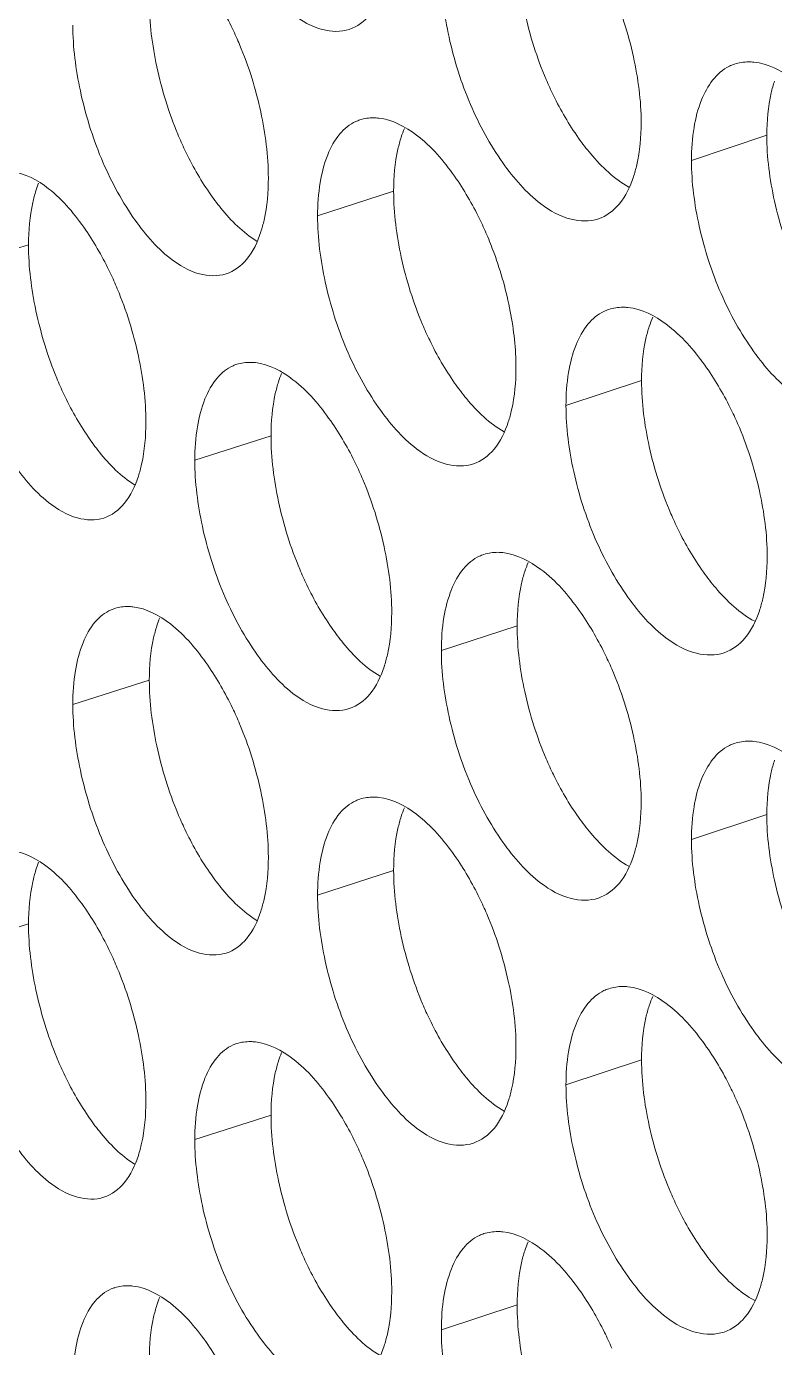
# Model space of a CAD drawing. Header units: millimetres. Extents: x 1177 to 4147, y 93 to 2194.
# Drawn here: x 2505.18 to 2513.85, y 917.06 to 932.37 of the extents above; entities that cross this region are included whole.
import ezdxf

# ---------------------------------------------------------------- set-up
doc = ezdxf.new("R2010")
doc.units = ezdxf.units.MM
doc.header["$LTSCALE"] = 0.1
doc.layers.get('0').update_dxf_attribs({"lineweight": 13})
doc.layers.add('标注', color=251, linetype='Continuous', lineweight=9)

# ---------------------------------------------------------------- blocks, each defined once
blk = doc.blocks.new('02')
at = {"layer": '标注'}
for p, q in [((4360.218, 921.429), (4358.971, 921.012)), ((4354.039, 920.5), (4352.78, 920.092)), ((4347.992, 919.615), (4346.722, 919.216)), ((4358.144, 917.364), (4356.893, 916.951)), ((4352.008, 916.45), (4350.746, 916.045)), ((4356.084, 913.305), (4354.829, 912.894)), ((4349.993, 912.405), (4348.726, 912.003)), ((4349.993, 912.405), (4348.726, 912.003)), ((4360.218, 910.179), (4358.971, 909.762)), ((4354.039, 909.25), (4352.78, 908.842)), ((4354.039, 909.25), (4352.78, 908.842)), ((4347.992, 908.365), (4346.722, 907.966)), ((4358.144, 906.114), (4356.893, 905.701)), ((4358.144, 906.114), (4356.893, 905.701)), ((4352.008, 905.2), (4350.746, 904.795)), ((4356.084, 902.055), (4354.829, 901.644))]:
    blk.add_line(p, q, dxfattribs=at)
for centre, radius, start, end in [((4359.904, 921.943), 0.699, 108.5345, 115.9025), ((4353.688, 921.045), 0.67, 108.0096, 114.2633), ((4355.89, 920.838), 1.814, 157.2003, 162.034), ((4349.877, 919.95), 1.849, 158.192, 162.3487), ((4350.072, 917.425), 5.992, 20.0336, 23.1528), ((4357.817, 917.889), 0.689, 108.3587, 115.3644), ((4351.646, 917.006), 0.661, 107.8363, 113.7), ((4353.87, 916.787), 1.825, 157.5283, 162.138), ((4355.745, 913.84), 0.68, 108.1838, 114.818), ((4349.619, 912.971), 0.651, 107.6638, 113.1281), ((4349.619, 912.971), 0.651, 107.6638, 113.1281), ((4351.866, 912.741), 1.837, 157.8589, 162.2429), ((4351.866, 912.741), 1.837, 157.8589, 162.2429), ((4359.904, 910.693), 0.699, 108.5345, 115.9025), ((4353.688, 909.795), 0.67, 108.0096, 114.2633), ((4353.688, 909.795), 0.67, 108.0096, 114.2633), ((4355.89, 909.588), 1.814, 157.2003, 162.034), ((4355.89, 909.588), 1.814, 157.2003, 162.034), ((4349.877, 908.7), 1.849, 158.192, 162.3487), ((4357.817, 906.639), 0.689, 108.3587, 115.3644), ((4357.817, 906.639), 0.689, 108.3587, 115.3644), ((4351.646, 905.756), 0.661, 107.8363, 113.7), ((4353.87, 905.537), 1.825, 157.5283, 162.138), ((4355.745, 902.59), 0.68, 108.1838, 114.818), ((4349.619, 901.721), 0.651, 107.6638, 113.1281), ((4351.866, 901.491), 1.837, 157.8589, 162.2429)]:
    blk.add_arc(centre, radius, start, end, dxfattribs=at)
for points, knots in [([(4356.084, 924.555), (4356.084, 924.189), (4356.183, 923.433), (4356.412, 922.708), (4356.565, 922.35)], [0, 0, 0, 0, 0.484378, 1, 1, 1, 1]), ([(4354.829, 924.144), (4354.829, 923.778), (4354.929, 923.022), (4355.269, 921.944), (4355.781, 921.001), (4356.232, 920.478), (4356.479, 920.291)], [0, 0, 0, 0, 0.255252, 0.52708, 0.784259, 1, 1, 1, 1]), ([(4351.488, 922.929), (4351.451, 923.017), (4351.299, 923.354), (4351.116, 923.676), (4350.96, 923.901)], [0, 0, 0, 0, 0.260034, 1, 1, 1, 1]), ([(4353.305, 923.182), (4353.437, 923.225), (4353.698, 923.425), (4353.828, 923.714), (4353.881, 923.876)], [0, 0, 0, 0, 0.448356, 1, 1, 1, 1]), ([(4349.993, 923.655), (4349.993, 923.289), (4350.09, 922.533), (4350.314, 921.806), (4350.464, 921.447)], [0, 0, 0, 0, 0.484494, 1, 1, 1, 1]), ([(4358.138, 921.637), (4358.138, 922.003), (4358.037, 922.758), (4357.806, 923.482), (4357.651, 923.84)], [0, 0, 0, 0, 0.484204, 1, 1, 1, 1]), ([(4352.372, 923.434), (4352.517, 923.322), (4352.81, 923.148), (4353.164, 923.136), (4353.305, 923.182)], [0, 0, 0, 0, 0.552941, 1, 1, 1, 1]), ([(4348.726, 923.253), (4348.726, 922.887), (4348.824, 922.131), (4349.157, 921.051), (4349.657, 920.105), (4350.098, 919.578), (4350.341, 919.388)], [0, 0, 0, 0, 0.255833, 0.528153, 0.785258, 1, 1, 1, 1]), ([(4351.964, 920.723), (4351.964, 921.089), (4351.866, 921.845), (4351.639, 922.57), (4351.488, 922.929)], [0, 0, 0, 0, 0.484321, 1, 1, 1, 1]), ([(4359.598, 922.572), (4359.381, 922.466), (4359.133, 922.096), (4358.996, 921.537), (4358.971, 921.194), (4358.971, 921.012)], [0, 0, 0, 0, 0.415426, 0.686428, 1, 1, 1, 1]), ([(4360.004, 922.639), (4359.976, 922.642), (4359.867, 922.647), (4359.758, 922.631), (4359.681, 922.606)], [0, 0, 0, 0, 0.258783, 1, 1, 1, 1]), ([(4361.287, 921.686), (4361.104, 921.938), (4360.746, 922.353), (4360.235, 922.615), (4360.004, 922.639)], [0, 0, 0, 0, 0.572175, 1, 1, 1, 1]), ([(4356.565, 922.35), (4356.603, 922.262), (4356.757, 921.926), (4356.943, 921.605), (4357.101, 921.382)], [0, 0, 0, 0, 0.259878, 1, 1, 1, 1]), ([(4360.347, 922.327), (4360.325, 922.262), (4360.245, 921.969), (4360.218, 921.663), (4360.218, 921.429)], [0, 0, 0, 0, 0.22686, 1, 1, 1, 1]), ([(4353.791, 921.712), (4353.764, 921.715), (4353.66, 921.721), (4353.554, 921.707), (4353.481, 921.683)], [0, 0, 0, 0, 0.25889, 1, 1, 1, 1]), ([(4355.047, 920.75), (4354.868, 921.003), (4354.52, 921.418), (4354.018, 921.686), (4353.791, 921.712)], [0, 0, 0, 0, 0.574346, 1, 1, 1, 1]), ([(4350.464, 921.447), (4350.501, 921.358), (4350.651, 921.022), (4350.833, 920.7), (4350.988, 920.476)], [0, 0, 0, 0, 0.260144, 1, 1, 1, 1]), ([(4353.413, 921.656), (4353.311, 921.61), (4353.114, 921.448), (4352.922, 921.087), (4352.804, 920.622), (4352.78, 920.277), (4352.78, 920.092)], [0, 0, 0, 0, 0.190641, 0.415947, 0.685903, 1, 1, 1, 1]), ([(4358.009, 920.74), (4358.031, 920.805), (4358.111, 921.097), (4358.138, 921.403), (4358.138, 921.637)], [0, 0, 0, 0, 0.226796, 1, 1, 1, 1]), ([(4354.165, 921.397), (4354.143, 921.332), (4354.065, 921.039), (4354.039, 920.734), (4354.039, 920.5)], [0, 0, 0, 0, 0.226444, 1, 1, 1, 1]), ([(4357.101, 921.382), (4357.164, 921.293), (4357.401, 920.984), (4357.691, 920.705), (4357.935, 920.57)], [0, 0, 0, 0, 0.282461, 1, 1, 1, 1]), ([(4360.218, 921.429), (4360.218, 921.063), (4360.319, 920.307), (4360.551, 919.584), (4360.707, 919.226)], [0, 0, 0, 0, 0.484301, 1, 1, 1, 1]), ([(4358.971, 921.012), (4358.971, 920.646), (4359.072, 919.89), (4359.418, 918.813), (4359.938, 917.873), (4360.395, 917.352), (4360.644, 917.167)], [0, 0, 0, 0, 0.254863, 0.526363, 0.783591, 1, 1, 1, 1]), ([(4348.939, 919.858), (4348.766, 920.111), (4348.428, 920.527), (4347.935, 920.801), (4347.711, 920.828)], [0, 0, 0, 0, 0.576575, 1, 1, 1, 1]), ([(4351.839, 919.827), (4351.86, 919.892), (4351.939, 920.184), (4351.964, 920.489), (4351.964, 920.723)], [0, 0, 0, 0, 0.22638, 1, 1, 1, 1]), ([(4355.582, 919.781), (4355.544, 919.869), (4355.391, 920.205), (4355.204, 920.527), (4355.047, 920.75)], [0, 0, 0, 0, 0.259857, 1, 1, 1, 1]), ([(4357.429, 920.044), (4357.562, 920.088), (4357.824, 920.288), (4357.956, 920.578), (4358.009, 920.74)], [0, 0, 0, 0, 0.450132, 1, 1, 1, 1]), ([(4348.115, 920.511), (4348.095, 920.446), (4348.017, 920.153), (4347.992, 919.848), (4347.992, 919.615)], [0, 0, 0, 0, 0.226033, 1, 1, 1, 1]), ([(4350.988, 920.476), (4351.048, 920.389), (4351.271, 920.088), (4351.543, 919.815), (4351.774, 919.675)], [0, 0, 0, 0, 0.281645, 1, 1, 1, 1]), ([(4354.039, 920.5), (4354.039, 920.134), (4354.138, 919.378), (4354.365, 918.653), (4354.517, 918.294)], [0, 0, 0, 0, 0.484416, 1, 1, 1, 1]), ([(4356.479, 920.291), (4356.627, 920.179), (4356.927, 920.005), (4357.286, 919.997), (4357.429, 920.044)], [0, 0, 0, 0, 0.551821, 1, 1, 1, 1]), ([(4352.78, 920.092), (4352.78, 919.726), (4352.879, 918.97), (4353.217, 917.892), (4353.725, 916.948), (4354.173, 916.423), (4354.418, 916.235)], [0, 0, 0, 0, 0.255445, 0.527438, 0.784592, 1, 1, 1, 1]), ([(4349.463, 918.885), (4349.427, 918.974), (4349.276, 919.31), (4349.094, 919.633), (4348.939, 919.858)], [0, 0, 0, 0, 0.260123, 1, 1, 1, 1]), ([(4351.265, 919.133), (4351.396, 919.175), (4351.657, 919.375), (4351.786, 919.664), (4351.839, 919.827)], [0, 0, 0, 0, 0.447449, 1, 1, 1, 1]), ([(4347.992, 919.615), (4347.992, 919.248), (4348.089, 918.492), (4348.311, 917.765), (4348.46, 917.405)], [0, 0, 0, 0, 0.484532, 1, 1, 1, 1]), ([(4356.065, 917.577), (4356.065, 917.89), (4355.991, 918.537), (4355.817, 919.163), (4355.702, 919.478)], [0, 0, 0, 0, 0.482715, 1, 1, 1, 1]), ([(4350.341, 919.388), (4350.484, 919.276), (4350.774, 919.102), (4351.125, 919.088), (4351.265, 919.133)], [0, 0, 0, 0, 0.553517, 1, 1, 1, 1]), ([(4346.722, 919.216), (4346.722, 918.849), (4346.819, 918.093), (4347.149, 917.013), (4347.646, 916.066), (4348.084, 915.537), (4348.324, 915.347)], [0, 0, 0, 0, 0.256026, 0.528509, 0.78559, 1, 1, 1, 1]), ([(4349.936, 916.678), (4349.936, 917.044), (4349.838, 917.8), (4349.614, 918.525), (4349.463, 918.885)], [0, 0, 0, 0, 0.48436, 1, 1, 1, 1]), ([(4357.522, 918.512), (4357.42, 918.463), (4357.225, 918.299), (4357.034, 917.938), (4356.916, 917.476), (4356.893, 917.134), (4356.893, 916.951)], [0, 0, 0, 0, 0.192296, 0.418401, 0.687759, 1, 1, 1, 1]), ([(4357.918, 918.575), (4357.89, 918.578), (4357.784, 918.584), (4357.675, 918.568), (4357.6, 918.543)], [0, 0, 0, 0, 0.258817, 1, 1, 1, 1]), ([(4359.192, 917.619), (4359.011, 917.871), (4358.656, 918.287), (4358.148, 918.551), (4357.918, 918.575)], [0, 0, 0, 0, 0.572892, 1, 1, 1, 1]), ([(4354.517, 918.294), (4354.554, 918.206), (4354.707, 917.87), (4354.891, 917.549), (4355.048, 917.325)], [0, 0, 0, 0, 0.259967, 1, 1, 1, 1]), ([(4358.272, 918.262), (4358.25, 918.197), (4358.17, 917.904), (4358.144, 917.599), (4358.144, 917.364)], [0, 0, 0, 0, 0.226721, 1, 1, 1, 1]), ([(4351.381, 917.611), (4351.278, 917.566), (4351.081, 917.405), (4350.888, 917.043), (4350.769, 916.577), (4350.746, 916.231), (4350.746, 916.045)], [0, 0, 0, 0, 0.1898, 0.414696, 0.684955, 1, 1, 1, 1]), ([(4351.749, 917.662), (4351.723, 917.665), (4351.62, 917.672), (4351.516, 917.658), (4351.444, 917.635)], [0, 0, 0, 0, 0.258928, 1, 1, 1, 1]), ([(4352.996, 916.698), (4352.819, 916.951), (4352.475, 917.366), (4351.975, 917.636), (4351.749, 917.662)], [0, 0, 0, 0, 0.575082, 1, 1, 1, 1]), ([(4355.938, 916.681), (4355.959, 916.746), (4356.039, 917.038), (4356.065, 917.343), (4356.065, 917.577)], [0, 0, 0, 0, 0.226657, 1, 1, 1, 1]), ([(4359.735, 916.653), (4359.697, 916.741), (4359.541, 917.076), (4359.352, 917.397), (4359.192, 917.619)], [0, 0, 0, 0, 0.259679, 1, 1, 1, 1]), ([(4348.46, 917.405), (4348.496, 917.317), (4348.645, 916.98), (4348.826, 916.658), (4348.98, 916.433)], [0, 0, 0, 0, 0.260232, 1, 1, 1, 1]), ([(4352.133, 917.347), (4352.112, 917.282), (4352.034, 916.989), (4352.008, 916.684), (4352.008, 916.45)], [0, 0, 0, 0, 0.226307, 1, 1, 1, 1]), ([(4355.048, 917.325), (4355.111, 917.236), (4355.343, 916.931), (4355.627, 916.654), (4355.867, 916.517)], [0, 0, 0, 0, 0.282202, 1, 1, 1, 1]), ([(4358.144, 917.364), (4358.144, 916.998), (4358.244, 916.243), (4358.474, 915.519), (4358.629, 915.161)], [0, 0, 0, 0, 0.484339, 1, 1, 1, 1]), ([(4356.893, 916.951), (4356.893, 916.585), (4356.993, 915.829), (4357.336, 914.751), (4357.852, 913.809), (4358.306, 913.287), (4358.554, 913.101)], [0, 0, 0, 0, 0.255058, 0.526721, 0.783925, 1, 1, 1, 1]), ([(4349.811, 915.782), (4349.832, 915.847), (4349.911, 916.139), (4349.936, 916.444), (4349.936, 916.678)], [0, 0, 0, 0, 0.226242, 1, 1, 1, 1]), ([(4353.528, 915.728), (4353.49, 915.816), (4353.338, 916.152), (4353.153, 916.474), (4352.996, 916.698)], [0, 0, 0, 0, 0.259945, 1, 1, 1, 1]), ([(4355.359, 915.986), (4355.492, 916.029), (4355.754, 916.229), (4355.884, 916.519), (4355.938, 916.681)], [0, 0, 0, 0, 0.449251, 1, 1, 1, 1]), ([(4360.225, 914.451), (4360.225, 914.817), (4360.123, 915.572), (4359.891, 916.296), (4359.735, 916.653)], [0, 0, 0, 0, 0.484165, 1, 1, 1, 1]), ([(4348.98, 916.433), (4349.038, 916.347), (4349.258, 916.049), (4349.523, 915.778), (4349.749, 915.637)], [0, 0, 0, 0, 0.281347, 1, 1, 1, 1]), ([(4352.008, 916.45), (4352.008, 916.084), (4352.107, 915.328), (4352.332, 914.602), (4352.483, 914.243)], [0, 0, 0, 0, 0.484455, 1, 1, 1, 1]), ([(4354.418, 916.235), (4354.565, 916.123), (4354.861, 915.949), (4355.217, 915.939), (4355.359, 915.986)], [0, 0, 0, 0, 0.552376, 1, 1, 1, 1]), ([(4350.746, 916.045), (4350.746, 915.679), (4350.844, 914.923), (4351.18, 913.844), (4351.684, 912.899), (4352.128, 912.373), (4352.372, 912.184)], [0, 0, 0, 0, 0.255639, 0.527795, 0.784925, 1, 1, 1, 1]), ([(4349.24, 915.089), (4349.371, 915.131), (4349.632, 915.331), (4349.759, 915.62), (4349.811, 915.782)], [0, 0, 0, 0, 0.446528, 1, 1, 1, 1]), ([(4354.007, 913.523), (4354.007, 913.889), (4353.908, 914.644), (4353.68, 915.369), (4353.528, 915.728)], [0, 0, 0, 0, 0.484282, 1, 1, 1, 1]), ([(4348.324, 915.347), (4348.466, 915.235), (4348.753, 915.06), (4349.101, 915.045), (4349.24, 915.089)], [0, 0, 0, 0, 0.554103, 1, 1, 1, 1]), ([(4358.629, 915.161), (4358.667, 915.073), (4358.821, 914.737), (4359.009, 914.417), (4359.168, 914.194)], [0, 0, 0, 0, 0.259789, 1, 1, 1, 1]), ([(4355.46, 914.457), (4355.358, 914.409), (4355.162, 914.246), (4354.971, 913.885), (4354.852, 913.421), (4354.829, 913.078), (4354.829, 912.894)], [0, 0, 0, 0, 0.191473, 0.417182, 0.686837, 1, 1, 1, 1]), ([(4355.847, 914.516), (4355.82, 914.519), (4355.714, 914.525), (4355.608, 914.51), (4355.533, 914.486)], [0, 0, 0, 0, 0.258853, 1, 1, 1, 1]), ([(4357.112, 913.557), (4356.932, 913.81), (4356.581, 914.225), (4356.076, 914.491), (4355.847, 914.516)], [0, 0, 0, 0, 0.573616, 1, 1, 1, 1]), ([(4360.096, 913.554), (4360.118, 913.619), (4360.198, 913.912), (4360.225, 914.217), (4360.225, 914.451)], [0, 0, 0, 0, 0.226935, 1, 1, 1, 1]), ([(4352.483, 914.243), (4352.52, 914.155), (4352.671, 913.819), (4352.855, 913.497), (4353.01, 913.273)], [0, 0, 0, 0, 0.260055, 1, 1, 1, 1]), ([(4356.211, 914.202), (4356.189, 914.137), (4356.11, 913.844), (4356.084, 913.539), (4356.084, 913.305)], [0, 0, 0, 0, 0.226582, 1, 1, 1, 1]), ([(4359.168, 914.194), (4359.233, 914.104), (4359.473, 913.792), (4359.769, 913.512), (4360.019, 913.378)], [0, 0, 0, 0, 0.282708, 1, 1, 1, 1]), ([(4349.363, 913.57), (4349.26, 913.526), (4349.062, 913.366), (4348.869, 913.005), (4348.75, 912.537), (4348.726, 912.19), (4348.726, 912.003)], [0, 0, 0, 0, 0.188951, 0.413428, 0.683995, 1, 1, 1, 1]), ([(4349.363, 913.57), (4349.26, 913.526), (4349.062, 913.366), (4348.869, 913.005), (4348.75, 912.537), (4348.726, 912.19), (4348.726, 912.003)], [0, 0, 0, 0, 0.188951, 0.413428, 0.683995, 1, 1, 1, 1]), ([(4349.722, 913.618), (4349.696, 913.621), (4349.595, 913.628), (4349.493, 913.614), (4349.421, 913.592)], [0, 0, 0, 0, 0.258969, 1, 1, 1, 1]), ([(4349.722, 913.618), (4349.696, 913.621), (4349.595, 913.628), (4349.493, 913.614), (4349.421, 913.592)], [0, 0, 0, 0, 0.258969, 1, 1, 1, 1]), ([(4350.96, 912.651), (4350.785, 912.903), (4350.444, 913.319), (4349.948, 913.591), (4349.722, 913.618)], [0, 0, 0, 0, 0.575826, 1, 1, 1, 1]), ([(4350.96, 912.651), (4350.785, 912.903), (4350.444, 913.319), (4349.948, 913.591), (4349.722, 913.618)], [0, 0, 0, 0, 0.575826, 1, 1, 1, 1]), ([(4353.881, 912.626), (4353.902, 912.691), (4353.981, 912.984), (4354.007, 913.289), (4354.007, 913.523)], [0, 0, 0, 0, 0.226518, 1, 1, 1, 1]), ([(4357.651, 912.59), (4357.613, 912.678), (4357.458, 913.013), (4357.271, 913.334), (4357.112, 913.557)], [0, 0, 0, 0, 0.259768, 1, 1, 1, 1]), ([(4359.513, 912.857), (4359.646, 912.902), (4359.909, 913.102), (4360.042, 913.392), (4360.096, 913.554)], [0, 0, 0, 0, 0.451001, 1, 1, 1, 1]), ([(4350.117, 913.302), (4350.096, 913.236), (4350.018, 912.944), (4349.993, 912.639), (4349.993, 912.405)], [0, 0, 0, 0, 0.226169, 1, 1, 1, 1]), ([(4350.117, 913.302), (4350.096, 913.236), (4350.018, 912.944), (4349.993, 912.639), (4349.993, 912.405)], [0, 0, 0, 0, 0.226169, 1, 1, 1, 1]), ([(4353.01, 913.273), (4353.072, 913.185), (4353.3, 912.882), (4353.577, 912.607), (4353.813, 912.468)], [0, 0, 0, 0, 0.28193, 1, 1, 1, 1]), ([(4356.084, 913.305), (4356.084, 912.939), (4356.183, 912.183), (4356.412, 911.458), (4356.565, 911.1)], [0, 0, 0, 0, 0.484378, 1, 1, 1, 1]), ([(4358.554, 913.101), (4358.704, 912.989), (4359.007, 912.816), (4359.369, 912.809), (4359.513, 912.857)], [0, 0, 0, 0, 0.551276, 1, 1, 1, 1]), ([(4354.829, 912.894), (4354.829, 912.528), (4354.929, 911.772), (4355.269, 910.694), (4355.781, 909.751), (4356.232, 909.228), (4356.479, 909.041)], [0, 0, 0, 0, 0.255252, 0.52708, 0.784259, 1, 1, 1, 1]), ([(4351.488, 911.679), (4351.451, 911.767), (4351.299, 912.104), (4351.116, 912.426), (4350.96, 912.651)], [0, 0, 0, 0, 0.260034, 1, 1, 1, 1]), ([(4351.488, 911.679), (4351.451, 911.767), (4351.299, 912.104), (4351.116, 912.426), (4350.96, 912.651)], [0, 0, 0, 0, 0.260034, 1, 1, 1, 1]), ([(4353.305, 911.932), (4353.437, 911.975), (4353.698, 912.175), (4353.828, 912.464), (4353.881, 912.626)], [0, 0, 0, 0, 0.448356, 1, 1, 1, 1]), ([(4358.138, 910.387), (4358.138, 910.753), (4358.037, 911.508), (4357.806, 912.232), (4357.651, 912.59)], [0, 0, 0, 0, 0.484204, 1, 1, 1, 1]), ([(4349.993, 912.405), (4349.993, 912.039), (4350.09, 911.283), (4350.314, 910.556), (4350.464, 910.197)], [0, 0, 0, 0, 0.484494, 1, 1, 1, 1]), ([(4349.993, 912.405), (4349.993, 912.039), (4350.09, 911.283), (4350.314, 910.556), (4350.464, 910.197)], [0, 0, 0, 0, 0.484494, 1, 1, 1, 1]), ([(4352.372, 912.184), (4352.517, 912.072), (4352.81, 911.898), (4353.164, 911.886), (4353.305, 911.932)], [0, 0, 0, 0, 0.552941, 1, 1, 1, 1]), ([(4348.726, 912.003), (4348.726, 911.637), (4348.824, 910.881), (4349.157, 909.801), (4349.657, 908.855), (4350.098, 908.328), (4350.341, 908.138)], [0, 0, 0, 0, 0.255833, 0.528153, 0.785258, 1, 1, 1, 1]), ([(4348.726, 912.003), (4348.726, 911.637), (4348.824, 910.881), (4349.157, 909.801), (4349.657, 908.855), (4350.098, 908.328), (4350.341, 908.138)], [0, 0, 0, 0, 0.255833, 0.528153, 0.785258, 1, 1, 1, 1]), ([(4351.964, 909.473), (4351.964, 909.839), (4351.866, 910.595), (4351.639, 911.32), (4351.488, 911.679)], [0, 0, 0, 0, 0.484321, 1, 1, 1, 1]), ([(4351.964, 909.473), (4351.964, 909.839), (4351.866, 910.595), (4351.639, 911.32), (4351.488, 911.679)], [0, 0, 0, 0, 0.484321, 1, 1, 1, 1]), ([(4360.004, 911.389), (4359.976, 911.392), (4359.867, 911.397), (4359.758, 911.381), (4359.681, 911.356)], [0, 0, 0, 0, 0.258783, 1, 1, 1, 1]), ([(4361.287, 910.436), (4361.104, 910.688), (4360.746, 911.103), (4360.235, 911.365), (4360.004, 911.389)], [0, 0, 0, 0, 0.572175, 1, 1, 1, 1]), ([(4359.598, 911.322), (4359.381, 911.216), (4359.133, 910.846), (4358.996, 910.287), (4358.971, 909.944), (4358.971, 909.762)], [0, 0, 0, 0, 0.415426, 0.686428, 1, 1, 1, 1]), ([(4356.565, 911.1), (4356.603, 911.012), (4356.757, 910.676), (4356.943, 910.355), (4357.101, 910.132)], [0, 0, 0, 0, 0.259878, 1, 1, 1, 1]), ([(4360.347, 911.077), (4360.325, 911.012), (4360.245, 910.719), (4360.218, 910.413), (4360.218, 910.179)], [0, 0, 0, 0, 0.22686, 1, 1, 1, 1]), ([(4353.413, 910.406), (4353.311, 910.36), (4353.114, 910.198), (4352.922, 909.837), (4352.804, 909.372), (4352.78, 909.027), (4352.78, 908.842)], [0, 0, 0, 0, 0.190641, 0.415947, 0.685903, 1, 1, 1, 1]), ([(4353.413, 910.406), (4353.311, 910.36), (4353.114, 910.198), (4352.922, 909.837), (4352.804, 909.372), (4352.78, 909.027), (4352.78, 908.842)], [0, 0, 0, 0, 0.190641, 0.415947, 0.685903, 1, 1, 1, 1]), ([(4353.791, 910.462), (4353.764, 910.465), (4353.66, 910.471), (4353.554, 910.457), (4353.481, 910.433)], [0, 0, 0, 0, 0.25889, 1, 1, 1, 1]), ([(4353.791, 910.462), (4353.764, 910.465), (4353.66, 910.471), (4353.554, 910.457), (4353.481, 910.433)], [0, 0, 0, 0, 0.25889, 1, 1, 1, 1]), ([(4355.047, 909.5), (4354.868, 909.753), (4354.52, 910.168), (4354.018, 910.436), (4353.791, 910.462)], [0, 0, 0, 0, 0.574346, 1, 1, 1, 1]), ([(4355.047, 909.5), (4354.868, 909.753), (4354.52, 910.168), (4354.018, 910.436), (4353.791, 910.462)], [0, 0, 0, 0, 0.574346, 1, 1, 1, 1]), ([(4358.009, 909.49), (4358.031, 909.555), (4358.111, 909.847), (4358.138, 910.153), (4358.138, 910.387)], [0, 0, 0, 0, 0.226796, 1, 1, 1, 1]), ([(4350.464, 910.197), (4350.501, 910.108), (4350.651, 909.772), (4350.833, 909.45), (4350.988, 909.226)], [0, 0, 0, 0, 0.260144, 1, 1, 1, 1]), ([(4350.464, 910.197), (4350.501, 910.108), (4350.651, 909.772), (4350.833, 909.45), (4350.988, 909.226)], [0, 0, 0, 0, 0.260144, 1, 1, 1, 1]), ([(4354.165, 910.147), (4354.143, 910.082), (4354.065, 909.789), (4354.039, 909.484), (4354.039, 909.25)], [0, 0, 0, 0, 0.226444, 1, 1, 1, 1]), ([(4354.165, 910.147), (4354.143, 910.082), (4354.065, 909.789), (4354.039, 909.484), (4354.039, 909.25)], [0, 0, 0, 0, 0.226444, 1, 1, 1, 1]), ([(4357.101, 910.132), (4357.164, 910.043), (4357.401, 909.734), (4357.691, 909.455), (4357.935, 909.32)], [0, 0, 0, 0, 0.282461, 1, 1, 1, 1]), ([(4360.218, 910.179), (4360.218, 909.813), (4360.319, 909.057), (4360.551, 908.334), (4360.707, 907.976)], [0, 0, 0, 0, 0.484301, 1, 1, 1, 1]), ([(4358.971, 909.762), (4358.971, 909.396), (4359.072, 908.64), (4359.418, 907.563), (4359.938, 906.623), (4360.395, 906.102), (4360.644, 905.917)], [0, 0, 0, 0, 0.254863, 0.526363, 0.783591, 1, 1, 1, 1]), ([(4348.939, 908.608), (4348.766, 908.861), (4348.428, 909.277), (4347.935, 909.551), (4347.711, 909.578)], [0, 0, 0, 0, 0.576575, 1, 1, 1, 1]), ([(4351.839, 908.577), (4351.86, 908.642), (4351.939, 908.934), (4351.964, 909.239), (4351.964, 909.473)], [0, 0, 0, 0, 0.22638, 1, 1, 1, 1]), ([(4351.839, 908.577), (4351.86, 908.642), (4351.939, 908.934), (4351.964, 909.239), (4351.964, 909.473)], [0, 0, 0, 0, 0.22638, 1, 1, 1, 1]), ([(4355.582, 908.531), (4355.544, 908.619), (4355.391, 908.955), (4355.204, 909.277), (4355.047, 909.5)], [0, 0, 0, 0, 0.259857, 1, 1, 1, 1]), ([(4355.582, 908.531), (4355.544, 908.619), (4355.391, 908.955), (4355.204, 909.277), (4355.047, 909.5)], [0, 0, 0, 0, 0.259857, 1, 1, 1, 1]), ([(4357.429, 908.794), (4357.562, 908.838), (4357.824, 909.038), (4357.956, 909.328), (4358.009, 909.49)], [0, 0, 0, 0, 0.450132, 1, 1, 1, 1]), ([(4348.115, 909.261), (4348.095, 909.196), (4348.017, 908.903), (4347.992, 908.598), (4347.992, 908.365)], [0, 0, 0, 0, 0.226033, 1, 1, 1, 1]), ([(4350.988, 909.226), (4351.048, 909.139), (4351.271, 908.838), (4351.543, 908.565), (4351.774, 908.425)], [0, 0, 0, 0, 0.281645, 1, 1, 1, 1]), ([(4350.988, 909.226), (4351.048, 909.139), (4351.271, 908.838), (4351.543, 908.565), (4351.774, 908.425)], [0, 0, 0, 0, 0.281645, 1, 1, 1, 1]), ([(4354.039, 909.25), (4354.039, 908.884), (4354.138, 908.128), (4354.365, 907.403), (4354.517, 907.044)], [0, 0, 0, 0, 0.484416, 1, 1, 1, 1]), ([(4354.039, 909.25), (4354.039, 908.884), (4354.138, 908.128), (4354.365, 907.403), (4354.517, 907.044)], [0, 0, 0, 0, 0.484416, 1, 1, 1, 1]), ([(4356.479, 909.041), (4356.627, 908.929), (4356.927, 908.755), (4357.286, 908.747), (4357.429, 908.794)], [0, 0, 0, 0, 0.551821, 1, 1, 1, 1]), ([(4352.78, 908.842), (4352.78, 908.476), (4352.879, 907.72), (4353.217, 906.642), (4353.725, 905.698), (4354.173, 905.173), (4354.418, 904.985)], [0, 0, 0, 0, 0.255445, 0.527438, 0.784592, 1, 1, 1, 1]), ([(4352.78, 908.842), (4352.78, 908.476), (4352.879, 907.72), (4353.217, 906.642), (4353.725, 905.698), (4354.173, 905.173), (4354.418, 904.985)], [0, 0, 0, 0, 0.255445, 0.527438, 0.784592, 1, 1, 1, 1]), ([(4349.463, 907.635), (4349.427, 907.724), (4349.276, 908.06), (4349.094, 908.383), (4348.939, 908.608)], [0, 0, 0, 0, 0.260123, 1, 1, 1, 1]), ([(4351.265, 907.883), (4351.396, 907.925), (4351.657, 908.125), (4351.786, 908.414), (4351.839, 908.577)], [0, 0, 0, 0, 0.447449, 1, 1, 1, 1]), ([(4351.265, 907.883), (4351.396, 907.925), (4351.657, 908.125), (4351.786, 908.414), (4351.839, 908.577)], [0, 0, 0, 0, 0.447449, 1, 1, 1, 1]), ([(4356.065, 906.327), (4356.065, 906.693), (4355.965, 907.449), (4355.735, 908.173), (4355.582, 908.531)], [0, 0, 0, 0, 0.484243, 1, 1, 1, 1]), ([(4356.065, 906.327), (4356.065, 906.693), (4355.965, 907.449), (4355.735, 908.173), (4355.582, 908.531)], [0, 0, 0, 0, 0.484243, 1, 1, 1, 1]), ([(4347.992, 908.365), (4347.992, 907.998), (4348.089, 907.242), (4348.311, 906.515), (4348.46, 906.155)], [0, 0, 0, 0, 0.484532, 1, 1, 1, 1]), ([(4350.341, 908.138), (4350.484, 908.026), (4350.774, 907.852), (4351.125, 907.838), (4351.265, 907.883)], [0, 0, 0, 0, 0.553517, 1, 1, 1, 1]), ([(4350.341, 908.138), (4350.484, 908.026), (4350.774, 907.852), (4351.125, 907.838), (4351.265, 907.883)], [0, 0, 0, 0, 0.553517, 1, 1, 1, 1]), ([(4346.722, 907.966), (4346.722, 907.599), (4346.819, 906.843), (4347.149, 905.763), (4347.646, 904.816), (4348.084, 904.287), (4348.324, 904.097)], [0, 0, 0, 0, 0.256026, 0.528509, 0.78559, 1, 1, 1, 1]), ([(4349.936, 905.428), (4349.936, 905.794), (4349.838, 906.55), (4349.614, 907.275), (4349.463, 907.635)], [0, 0, 0, 0, 0.48436, 1, 1, 1, 1]), ([(4357.522, 907.262), (4357.42, 907.213), (4357.225, 907.049), (4357.034, 906.688), (4356.916, 906.226), (4356.893, 905.884), (4356.893, 905.701)], [0, 0, 0, 0, 0.192296, 0.418401, 0.687759, 1, 1, 1, 1]), ([(4357.522, 907.262), (4357.42, 907.213), (4357.225, 907.049), (4357.034, 906.688), (4356.916, 906.226), (4356.893, 905.884), (4356.893, 905.701)], [0, 0, 0, 0, 0.192296, 0.418401, 0.687759, 1, 1, 1, 1]), ([(4357.918, 907.325), (4357.89, 907.328), (4357.784, 907.334), (4357.675, 907.318), (4357.6, 907.293)], [0, 0, 0, 0, 0.258817, 1, 1, 1, 1]), ([(4357.918, 907.325), (4357.89, 907.328), (4357.784, 907.334), (4357.675, 907.318), (4357.6, 907.293)], [0, 0, 0, 0, 0.258817, 1, 1, 1, 1]), ([(4359.192, 906.369), (4359.011, 906.621), (4358.656, 907.037), (4358.148, 907.301), (4357.918, 907.325)], [0, 0, 0, 0, 0.572892, 1, 1, 1, 1]), ([(4359.192, 906.369), (4359.011, 906.621), (4358.656, 907.037), (4358.148, 907.301), (4357.918, 907.325)], [0, 0, 0, 0, 0.572892, 1, 1, 1, 1]), ([(4354.517, 907.044), (4354.554, 906.956), (4354.707, 906.62), (4354.891, 906.299), (4355.048, 906.075)], [0, 0, 0, 0, 0.259967, 1, 1, 1, 1]), ([(4354.517, 907.044), (4354.554, 906.956), (4354.707, 906.62), (4354.891, 906.299), (4355.048, 906.075)], [0, 0, 0, 0, 0.259967, 1, 1, 1, 1]), ([(4358.272, 907.012), (4358.25, 906.947), (4358.17, 906.654), (4358.144, 906.349), (4358.144, 906.114)], [0, 0, 0, 0, 0.226721, 1, 1, 1, 1]), ([(4358.272, 907.012), (4358.25, 906.947), (4358.17, 906.654), (4358.144, 906.349), (4358.144, 906.114)], [0, 0, 0, 0, 0.226721, 1, 1, 1, 1]), ([(4351.381, 906.361), (4351.278, 906.316), (4351.081, 906.155), (4350.888, 905.793), (4350.769, 905.327), (4350.746, 904.981), (4350.746, 904.795)], [0, 0, 0, 0, 0.1898, 0.414696, 0.684955, 1, 1, 1, 1]), ([(4351.749, 906.412), (4351.723, 906.415), (4351.62, 906.422), (4351.516, 906.408), (4351.444, 906.385)], [0, 0, 0, 0, 0.258928, 1, 1, 1, 1]), ([(4352.996, 905.448), (4352.819, 905.701), (4352.475, 906.116), (4351.975, 906.386), (4351.749, 906.412)], [0, 0, 0, 0, 0.575082, 1, 1, 1, 1]), ([(4359.735, 905.403), (4359.697, 905.491), (4359.541, 905.826), (4359.352, 906.147), (4359.192, 906.369)], [0, 0, 0, 0, 0.259679, 1, 1, 1, 1]), ([(4359.735, 905.403), (4359.697, 905.491), (4359.541, 905.826), (4359.352, 906.147), (4359.192, 906.369)], [0, 0, 0, 0, 0.259679, 1, 1, 1, 1]), ([(4348.46, 906.155), (4348.496, 906.067), (4348.645, 905.73), (4348.826, 905.408), (4348.98, 905.183)], [0, 0, 0, 0, 0.260232, 1, 1, 1, 1]), ([(4355.938, 905.431), (4355.959, 905.496), (4356.039, 905.788), (4356.065, 906.093), (4356.065, 906.327)], [0, 0, 0, 0, 0.226657, 1, 1, 1, 1]), ([(4355.938, 905.431), (4355.959, 905.496), (4356.039, 905.788), (4356.065, 906.093), (4356.065, 906.327)], [0, 0, 0, 0, 0.226657, 1, 1, 1, 1]), ([(4352.133, 906.097), (4352.112, 906.032), (4352.034, 905.739), (4352.008, 905.434), (4352.008, 905.2)], [0, 0, 0, 0, 0.226307, 1, 1, 1, 1]), ([(4355.048, 906.075), (4355.111, 905.986), (4355.343, 905.681), (4355.627, 905.404), (4355.867, 905.267)], [0, 0, 0, 0, 0.282202, 1, 1, 1, 1]), ([(4355.048, 906.075), (4355.111, 905.986), (4355.343, 905.681), (4355.627, 905.404), (4355.867, 905.267)], [0, 0, 0, 0, 0.282202, 1, 1, 1, 1]), ([(4358.144, 906.114), (4358.144, 905.748), (4358.244, 904.993), (4358.474, 904.269), (4358.629, 903.911)], [0, 0, 0, 0, 0.484339, 1, 1, 1, 1]), ([(4358.144, 906.114), (4358.144, 905.748), (4358.244, 904.993), (4358.474, 904.269), (4358.629, 903.911)], [0, 0, 0, 0, 0.484339, 1, 1, 1, 1]), ([(4356.893, 905.701), (4356.893, 905.335), (4356.993, 904.579), (4357.336, 903.501), (4357.852, 902.559), (4358.306, 902.037), (4358.554, 901.851)], [0, 0, 0, 0, 0.255058, 0.526721, 0.783925, 1, 1, 1, 1]), ([(4356.893, 905.701), (4356.893, 905.335), (4356.993, 904.579), (4357.336, 903.501), (4357.852, 902.559), (4358.306, 902.037), (4358.554, 901.851)], [0, 0, 0, 0, 0.255058, 0.526721, 0.783925, 1, 1, 1, 1]), ([(4349.811, 904.532), (4349.832, 904.597), (4349.911, 904.889), (4349.936, 905.194), (4349.936, 905.428)], [0, 0, 0, 0, 0.226242, 1, 1, 1, 1]), ([(4353.528, 904.478), (4353.49, 904.566), (4353.338, 904.902), (4353.153, 905.224), (4352.996, 905.448)], [0, 0, 0, 0, 0.259945, 1, 1, 1, 1]), ([(4355.359, 904.736), (4355.492, 904.779), (4355.754, 904.979), (4355.884, 905.269), (4355.938, 905.431)], [0, 0, 0, 0, 0.449251, 1, 1, 1, 1]), ([(4355.359, 904.736), (4355.492, 904.779), (4355.754, 904.979), (4355.884, 905.269), (4355.938, 905.431)], [0, 0, 0, 0, 0.449251, 1, 1, 1, 1]), ([(4360.225, 903.201), (4360.225, 903.567), (4360.123, 904.322), (4359.891, 905.046), (4359.735, 905.403)], [0, 0, 0, 0, 0.484165, 1, 1, 1, 1]), ([(4360.225, 903.201), (4360.225, 903.567), (4360.123, 904.322), (4359.891, 905.046), (4359.735, 905.403)], [0, 0, 0, 0, 0.484165, 1, 1, 1, 1]), ([(4348.98, 905.183), (4349.038, 905.097), (4349.258, 904.799), (4349.523, 904.528), (4349.749, 904.387)], [0, 0, 0, 0, 0.281347, 1, 1, 1, 1]), ([(4352.008, 905.2), (4352.008, 904.834), (4352.107, 904.078), (4352.332, 903.352), (4352.483, 902.993)], [0, 0, 0, 0, 0.484455, 1, 1, 1, 1]), ([(4354.418, 904.985), (4354.565, 904.873), (4354.861, 904.699), (4355.217, 904.689), (4355.359, 904.736)], [0, 0, 0, 0, 0.552376, 1, 1, 1, 1]), ([(4354.418, 904.985), (4354.565, 904.873), (4354.861, 904.699), (4355.217, 904.689), (4355.359, 904.736)], [0, 0, 0, 0, 0.552376, 1, 1, 1, 1]), ([(4350.746, 904.795), (4350.746, 904.429), (4350.844, 903.673), (4351.18, 902.594), (4351.684, 901.649), (4352.128, 901.123), (4352.372, 900.934)], [0, 0, 0, 0, 0.255639, 0.527795, 0.784925, 1, 1, 1, 1]), ([(4349.24, 903.839), (4349.371, 903.881), (4349.632, 904.081), (4349.759, 904.37), (4349.811, 904.532)], [0, 0, 0, 0, 0.446528, 1, 1, 1, 1]), ([(4354.007, 902.273), (4354.007, 902.639), (4353.908, 903.394), (4353.68, 904.119), (4353.528, 904.478)], [0, 0, 0, 0, 0.484282, 1, 1, 1, 1]), ([(4348.324, 904.097), (4348.466, 903.985), (4348.753, 903.81), (4349.101, 903.795), (4349.24, 903.839)], [0, 0, 0, 0, 0.554103, 1, 1, 1, 1]), ([(4358.629, 903.911), (4358.667, 903.823), (4358.821, 903.487), (4359.009, 903.167), (4359.168, 902.944)], [0, 0, 0, 0, 0.259789, 1, 1, 1, 1]), ([(4358.629, 903.911), (4358.667, 903.823), (4358.821, 903.487), (4359.009, 903.167), (4359.168, 902.944)], [0, 0, 0, 0, 0.259789, 1, 1, 1, 1]), ([(4355.46, 903.207), (4355.358, 903.159), (4355.162, 902.996), (4354.971, 902.635), (4354.852, 902.171), (4354.829, 901.828), (4354.829, 901.644)], [0, 0, 0, 0, 0.191473, 0.417182, 0.686837, 1, 1, 1, 1]), ([(4355.847, 903.266), (4355.82, 903.269), (4355.714, 903.275), (4355.608, 903.26), (4355.533, 903.236)], [0, 0, 0, 0, 0.258853, 1, 1, 1, 1]), ([(4357.112, 902.307), (4356.932, 902.56), (4356.581, 902.975), (4356.076, 903.241), (4355.847, 903.266)], [0, 0, 0, 0, 0.573616, 1, 1, 1, 1]), ([(4360.096, 902.304), (4360.118, 902.369), (4360.198, 902.662), (4360.225, 902.967), (4360.225, 903.201)], [0, 0, 0, 0, 0.226935, 1, 1, 1, 1]), ([(4360.096, 902.304), (4360.118, 902.369), (4360.198, 902.662), (4360.225, 902.967), (4360.225, 903.201)], [0, 0, 0, 0, 0.226935, 1, 1, 1, 1]), ([(4352.483, 902.993), (4352.52, 902.905), (4352.671, 902.569), (4352.855, 902.247), (4353.01, 902.023)], [0, 0, 0, 0, 0.260055, 1, 1, 1, 1]), ([(4356.211, 902.952), (4356.189, 902.887), (4356.11, 902.594), (4356.084, 902.289), (4356.084, 902.055)], [0, 0, 0, 0, 0.226582, 1, 1, 1, 1]), ([(4359.168, 902.944), (4359.233, 902.854), (4359.473, 902.542), (4359.769, 902.262), (4360.019, 902.128)], [0, 0, 0, 0, 0.282708, 1, 1, 1, 1]), ([(4359.168, 902.944), (4359.233, 902.854), (4359.473, 902.542), (4359.769, 902.262), (4360.019, 902.128)], [0, 0, 0, 0, 0.282708, 1, 1, 1, 1]), ([(4349.363, 902.32), (4349.26, 902.276), (4349.062, 902.116), (4348.869, 901.755), (4348.75, 901.287), (4348.726, 900.94), (4348.726, 900.753)], [0, 0, 0, 0, 0.188951, 0.413428, 0.683995, 1, 1, 1, 1]), ([(4349.722, 902.368), (4349.696, 902.371), (4349.595, 902.378), (4349.493, 902.364), (4349.421, 902.342)], [0, 0, 0, 0, 0.258969, 1, 1, 1, 1]), ([(4350.96, 901.401), (4350.785, 901.653), (4350.444, 902.069), (4349.948, 902.341), (4349.722, 902.368)], [0, 0, 0, 0, 0.575826, 1, 1, 1, 1]), ([(4353.881, 901.376), (4353.902, 901.441), (4353.981, 901.734), (4354.007, 902.039), (4354.007, 902.273)], [0, 0, 0, 0, 0.226518, 1, 1, 1, 1]), ([(4357.651, 901.34), (4357.613, 901.428), (4357.458, 901.763), (4357.271, 902.084), (4357.112, 902.307)], [0, 0, 0, 0, 0.259768, 1, 1, 1, 1]), ([(4359.513, 901.607), (4359.646, 901.652), (4359.909, 901.852), (4360.042, 902.142), (4360.096, 902.304)], [0, 0, 0, 0, 0.451001, 1, 1, 1, 1]), ([(4359.513, 901.607), (4359.646, 901.652), (4359.909, 901.852), (4360.042, 902.142), (4360.096, 902.304)], [0, 0, 0, 0, 0.451001, 1, 1, 1, 1]), ([(4350.117, 902.052), (4350.096, 901.986), (4350.018, 901.694), (4349.993, 901.389), (4349.993, 901.155)], [0, 0, 0, 0, 0.226169, 1, 1, 1, 1]), ([(4353.01, 902.023), (4353.072, 901.935), (4353.3, 901.632), (4353.577, 901.357), (4353.813, 901.218)], [0, 0, 0, 0, 0.28193, 1, 1, 1, 1]), ([(4356.084, 902.055), (4356.084, 901.689), (4356.183, 900.933), (4356.412, 900.208), (4356.565, 899.85)], [0, 0, 0, 0, 0.484378, 1, 1, 1, 1]), ([(4358.554, 901.851), (4358.704, 901.739), (4359.007, 901.566), (4359.369, 901.559), (4359.513, 901.607)], [0, 0, 0, 0, 0.551276, 1, 1, 1, 1]), ([(4358.554, 901.851), (4358.704, 901.739), (4359.007, 901.566), (4359.369, 901.559), (4359.513, 901.607)], [0, 0, 0, 0, 0.551276, 1, 1, 1, 1]), ([(4354.829, 901.644), (4354.829, 901.278), (4354.929, 900.522), (4355.269, 899.444), (4355.781, 898.501), (4356.232, 897.978), (4356.479, 897.791)], [0, 0, 0, 0, 0.255252, 0.52708, 0.784259, 1, 1, 1, 1]), ([(4351.488, 900.429), (4351.451, 900.517), (4351.299, 900.854), (4351.116, 901.176), (4350.96, 901.401)], [0, 0, 0, 0, 0.260034, 1, 1, 1, 1]), ([(4353.305, 900.682), (4353.437, 900.725), (4353.698, 900.925), (4353.828, 901.214), (4353.881, 901.376)], [0, 0, 0, 0, 0.448356, 1, 1, 1, 1])]:
    blk.add_open_spline(points, degree=3, knots=knots, dxfattribs=at)
for points in [[(4358.33, 918.416), (4358.308, 918.366), (4358.289, 918.314), (4358.272, 918.262)], [(4356.267, 914.351), (4356.246, 914.302), (4356.227, 914.253), (4356.211, 914.202)], [(4358.33, 907.166), (4358.308, 907.116), (4358.289, 907.064), (4358.272, 907.012)], [(4358.33, 907.166), (4358.308, 907.116), (4358.289, 907.064), (4358.272, 907.012)], [(4356.267, 903.101), (4356.246, 903.052), (4356.227, 903.003), (4356.211, 902.952)]]:
    blk.add_open_spline(points, degree=3, dxfattribs=at)

msp = doc.modelspace()

# ---------------------------------------------------------------- block references
at = {"xscale": 0.7, "yscale": 0.7, "zscale": 0.7}
msp.add_blockref('02', (-538.391, 286.112), dxfattribs=at)

doc.saveas('drawing.dxf')
